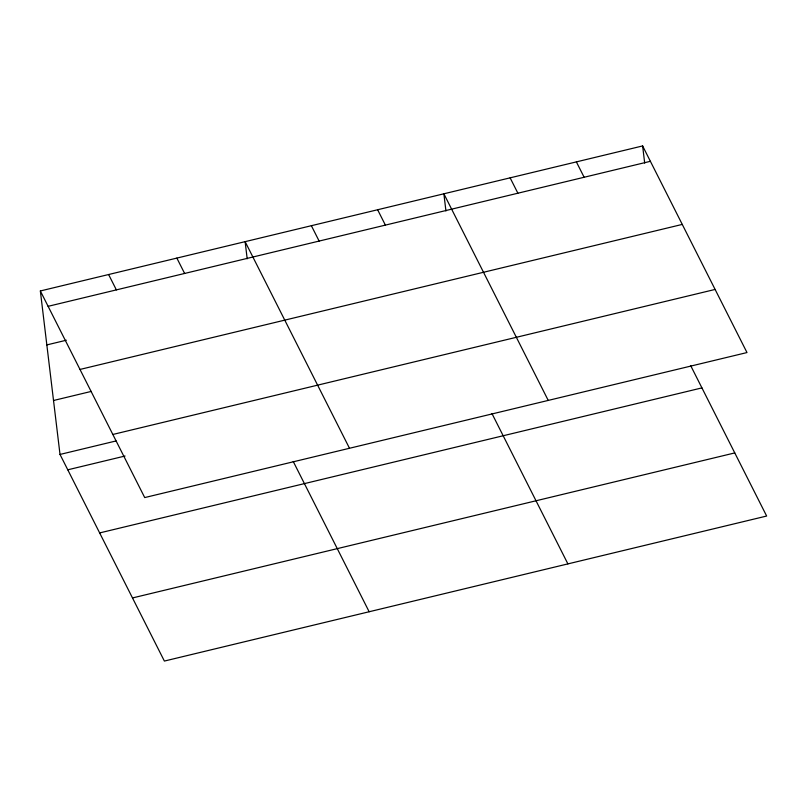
<?xml version="1.0" encoding="UTF-8"?>
<svg xmlns="http://www.w3.org/2000/svg" width="807" height="807" viewBox="0 0 807 807"><rect width="100%" height="100%" fill="white"/><g stroke="black" fill="none" stroke-linecap="round" stroke-linejoin="round"><path stroke-width="1.21" d="M40.35 290.964L642.624 145.936L746.989 352.558L144.715 497.576L40.35 290.964L60.011 454.442L164.376 661.064L766.65 516.036L690.742 365.753M48.107 306.327L650.381 161.309M46.836 344.912L66.335 340.221M79.994 369.445L682.268 224.417M53.524 400.494L91.312 391.405M112.839 434.469L715.113 289.441M60.011 454.442L116.077 440.945M67.768 469.815L125.055 456.016M99.654 532.923L701.919 387.895M132.499 597.947L734.774 452.919M576.369 161.894L584.137 177.258M510.125 177.843L517.882 193.206M548.235 400.413L443.87 193.801L445.938 210.97M491.988 413.608L567.896 563.891M377.626 209.749L385.383 225.113M311.371 225.708L319.138 241.071M349.492 448.268L245.126 241.656L247.184 258.825M293.234 461.473L369.152 611.746M176.864 258.099L184.621 273.462M108.612 274.531L116.369 289.895M642.624 145.936L644.692 163.105"/></g></svg>
